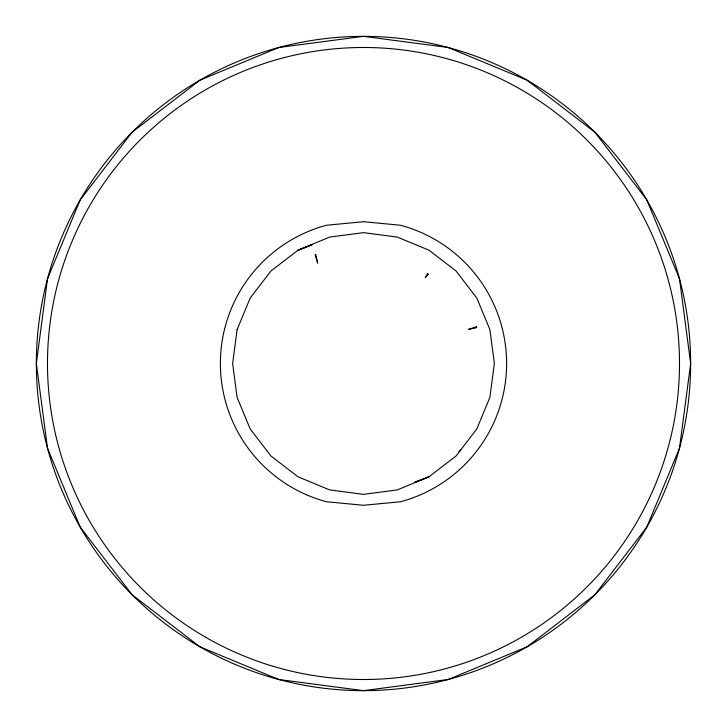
<?xml version="1.0" encoding="UTF-8"?>
<svg xmlns="http://www.w3.org/2000/svg" width="727" height="727" viewBox="0 0 727 727"><rect width="100%" height="100%" fill="white"/><g stroke="black" fill="none" stroke-linecap="round" stroke-linejoin="round"><path stroke-width="1.09" d="M460.791 449.631A129.942 129.942 0 0 1 458.51 452.139M47.5 278.832L36.35 363.5L47.5 448.168L80.179 527.075L132.169 594.831L199.925 646.821L278.832 679.5L363.5 690.65L448.168 679.5L527.075 646.821L594.831 594.831L646.821 527.075L679.5 448.168L690.65 363.5L679.5 278.832L646.821 199.925L594.831 132.169L527.075 80.179L448.168 47.5L363.5 36.35L278.832 47.5L199.925 80.179L132.169 132.169L80.179 199.925L47.5 278.832M237.102 329.631L232.64 363.5L237.102 397.369L250.17 428.93L270.971 456.029L298.07 476.83L329.631 489.898L363.5 494.36L397.369 489.898L428.93 476.83L456.029 456.029L476.83 428.93L489.898 397.369L494.36 363.5L489.898 329.631L476.83 298.07L456.029 270.971L428.93 250.17L397.369 237.102L363.5 232.64L329.631 237.102L298.07 250.17L270.971 270.971L250.17 298.07L237.102 329.631M427.503 273.879L425.25 277.669L428.403 274.17L427.503 273.879M315.736 254.559L315.145 254.895L317.699 263.147L315.736 254.559M310.838 245.226L298.07 250.17L312.156 244.799L310.838 245.226M428.93 476.83L414.972 482.155L428.93 476.83M476.567 326.759L468.506 329.376L476.758 327.668L476.567 326.759M363.5 221.717L326.459 225.252A143.128 143.128 0 0 0 326.459 501.748L363.5 505.283L400.541 501.748A143.128 143.128 0 0 0 400.541 225.252L363.5 221.717M132.169 594.831A327.15 327.15 0 0 0 679.5 448.168A327.15 327.15 0 0 0 278.832 47.5A327.15 327.15 0 0 0 132.169 594.831M205.496 637.17A316 316 0 0 0 679.5 363.5A316 316 0 0 0 205.496 89.83A316 316 0 0 0 205.496 637.17"/></g></svg>
